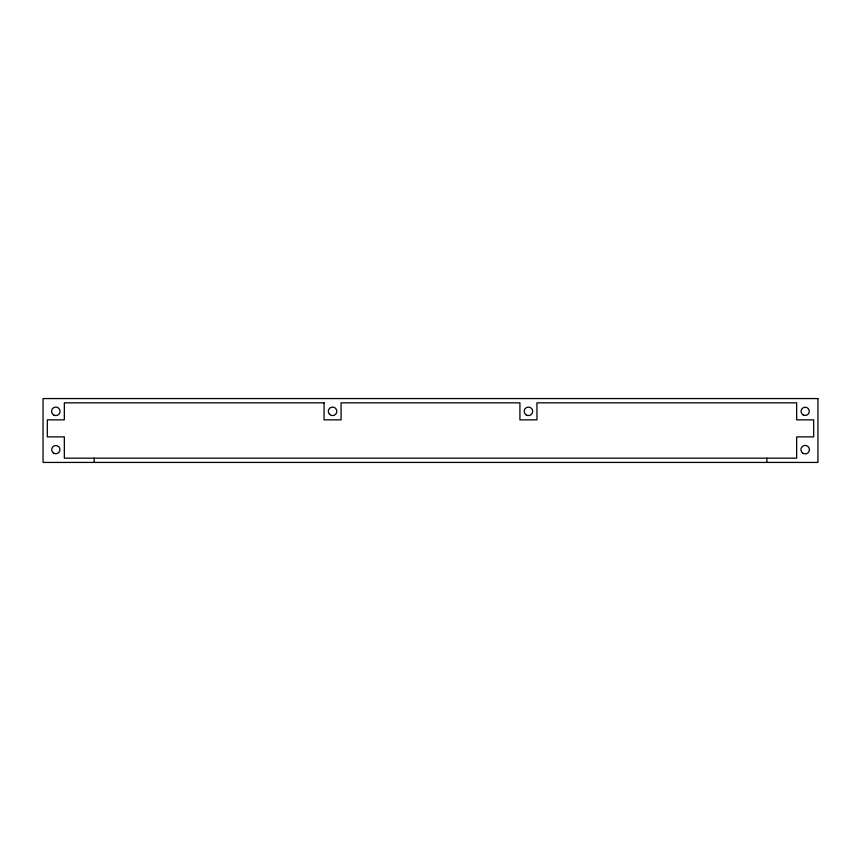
<?xml version="1.0" encoding="UTF-8"?>
<svg xmlns="http://www.w3.org/2000/svg" width="861" height="861" viewBox="0 0 861 861"><rect width="100%" height="100%" fill="white"/><g stroke="black" fill="none" stroke-linecap="round" stroke-linejoin="round"><path stroke-width="1.29" d="M766.86 458.17L766.86 462.432M94.14 458.17L94.14 462.432M817.95 398.568L43.05 398.568L43.05 462.432L817.95 462.432L817.95 398.568M324.059 402.83L64.338 402.83L64.338 419.856L47.312 419.856L47.312 436.882L64.338 436.882L64.338 458.17L796.662 458.17L796.662 436.882L813.688 436.882L813.688 419.856L796.662 419.856L796.662 402.83L536.941 402.83L536.941 419.856L519.915 419.856L519.915 402.83L341.085 402.83L341.085 419.856L324.059 419.856L324.059 402.83M803.119 414.905A4.111 4.111 0 0 0 809.286 411.343A4.111 4.111 0 0 0 803.119 407.78A4.111 4.111 0 0 0 803.119 414.905M526.297 415.024A4.262 4.262 0 0 0 532.69 411.343A4.262 4.262 0 0 0 526.297 407.651A4.262 4.262 0 0 0 526.297 415.024M803.044 453.349A4.262 4.262 0 0 0 809.437 449.657A4.262 4.262 0 0 0 803.044 445.976A4.262 4.262 0 0 0 803.044 453.349M53.694 415.024A4.262 4.262 0 0 0 60.076 411.343A4.262 4.262 0 0 0 53.694 407.651A4.262 4.262 0 0 0 53.694 415.024M53.769 453.22A4.111 4.111 0 0 0 59.936 449.657A4.111 4.111 0 0 0 53.769 446.095A4.111 4.111 0 0 0 53.769 453.22M329.559 414.356A4.262 4.262 0 0 0 336.683 412.441A4.262 4.262 0 0 0 331.474 407.231A4.262 4.262 0 0 0 329.559 414.356"/></g></svg>
